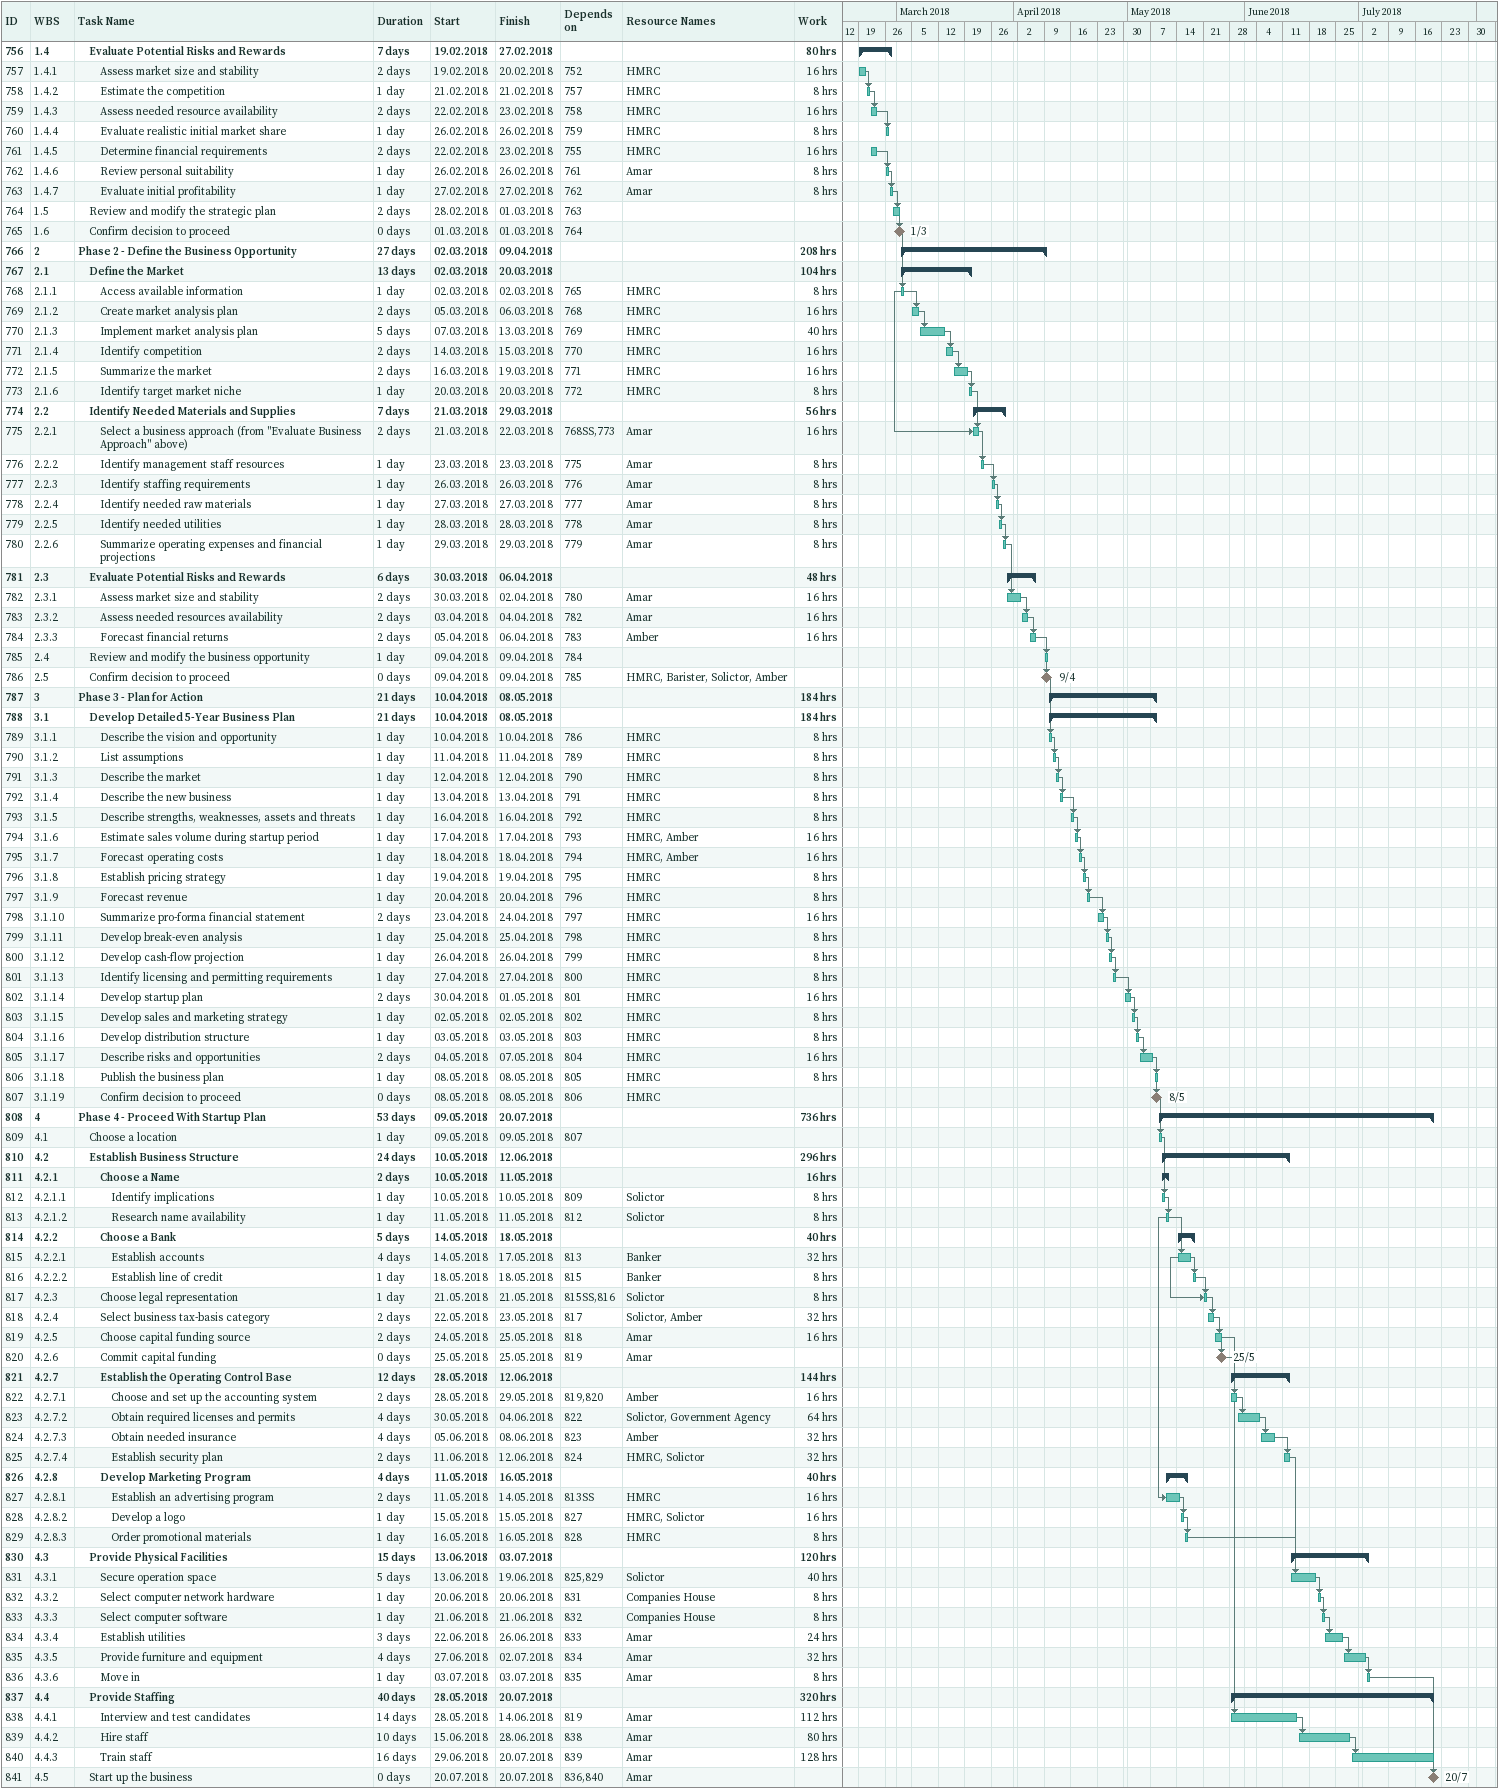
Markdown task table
| ID | WBS | Task | Duration | Start | Finish | Predecessors | Resources | Work (h) |
|---|---|---|---|---|---|---|---|---|
| 756 | 1.4 | **Evaluate Potential Risks and Rewards** | 7d | 2018-02-19 | 2018-02-27 |  |  | 80 |
| 757 | 1.4.1 | Assess market size and stability | 2d | 2018-02-19 | 2018-02-20 | 752 | HMRC | 16 |
| 758 | 1.4.2 | Estimate the competition | 1d | 2018-02-21 | 2018-02-21 | 757 | HMRC | 8 |
| 759 | 1.4.3 | Assess needed resource availability | 2d | 2018-02-22 | 2018-02-23 | 758 | HMRC | 16 |
| 760 | 1.4.4 | Evaluate realistic initial market share | 1d | 2018-02-26 | 2018-02-26 | 759 | HMRC | 8 |
| 761 | 1.4.5 | Determine financial requirements | 2d | 2018-02-22 | 2018-02-23 | 755 | HMRC | 16 |
| 762 | 1.4.6 | Review personal suitability | 1d | 2018-02-26 | 2018-02-26 | 761 | Amar | 8 |
| 763 | 1.4.7 | Evaluate initial profitability | 1d | 2018-02-27 | 2018-02-27 | 762 | Amar | 8 |
| 764 | 1.5 | Review and modify the strategic plan | 2d | 2018-02-28 | 2018-03-01 | 763 |  |  |
| 765 | 1.6 | Confirm decision to proceed | 0d | 2018-03-01 | 2018-03-01 | 764 |  |  |
| 766 | 2 | **Phase 2 - Define the Business Opportunity** | 27d | 2018-03-02 | 2018-04-09 |  |  | 208 |
| 767 | 2.1 | **Define the Market** | 13d | 2018-03-02 | 2018-03-20 |  |  | 104 |
| 768 | 2.1.1 | Access available information | 1d | 2018-03-02 | 2018-03-02 | 765 | HMRC | 8 |
| 769 | 2.1.2 | Create market analysis plan | 2d | 2018-03-05 | 2018-03-06 | 768 | HMRC | 16 |
| 770 | 2.1.3 | Implement market analysis plan | 5d | 2018-03-07 | 2018-03-13 | 769 | HMRC | 40 |
| 771 | 2.1.4 | Identify competition | 2d | 2018-03-14 | 2018-03-15 | 770 | HMRC | 16 |
| 772 | 2.1.5 | Summarize the market | 2d | 2018-03-16 | 2018-03-19 | 771 | HMRC | 16 |
| 773 | 2.1.6 | Identify target market niche | 1d | 2018-03-20 | 2018-03-20 | 772 | HMRC | 8 |
| 774 | 2.2 | **Identify Needed Materials and Supplies** | 7d | 2018-03-21 | 2018-03-29 |  |  | 56 |
| 775 | 2.2.1 | Select a business approach (from "Evaluate Business Approach" above) | 2d | 2018-03-21 | 2018-03-22 | 768SS, 773 | Amar | 16 |
| 776 | 2.2.2 | Identify management staff resources | 1d | 2018-03-23 | 2018-03-23 | 775 | Amar | 8 |
| 777 | 2.2.3 | Identify staffing requirements | 1d | 2018-03-26 | 2018-03-26 | 776 | Amar | 8 |
| 778 | 2.2.4 | Identify needed raw materials | 1d | 2018-03-27 | 2018-03-27 | 777 | Amar | 8 |
| 779 | 2.2.5 | Identify needed utilities | 1d | 2018-03-28 | 2018-03-28 | 778 | Amar | 8 |
| 780 | 2.2.6 | Summarize operating expenses and financial projections | 1d | 2018-03-29 | 2018-03-29 | 779 | Amar | 8 |
| 781 | 2.3 | **Evaluate Potential Risks and Rewards** | 6d | 2018-03-30 | 2018-04-06 |  |  | 48 |
| 782 | 2.3.1 | Assess market size and stability | 2d | 2018-03-30 | 2018-04-02 | 780 | Amar | 16 |
| 783 | 2.3.2 | Assess needed resources availability | 2d | 2018-04-03 | 2018-04-04 | 782 | Amar | 16 |
| 784 | 2.3.3 | Forecast financial returns | 2d | 2018-04-05 | 2018-04-06 | 783 | Amber | 16 |
| 785 | 2.4 | Review and modify the business opportunity | 1d | 2018-04-09 | 2018-04-09 | 784 |  |  |
| 786 | 2.5 | Confirm decision to proceed | 0d | 2018-04-09 | 2018-04-09 | 785 | HMRC, Barister, Solictor, Amber |  |
| 787 | 3 | **Phase 3 - Plan for Action** | 21d | 2018-04-10 | 2018-05-08 |  |  | 184 |
| 788 | 3.1 | **Develop Detailed 5-Year Business Plan** | 21d | 2018-04-10 | 2018-05-08 |  |  | 184 |
| 789 | 3.1.1 | Describe the vision and opportunity | 1d | 2018-04-10 | 2018-04-10 | 786 | HMRC | 8 |
| 790 | 3.1.2 | List assumptions | 1d | 2018-04-11 | 2018-04-11 | 789 | HMRC | 8 |
| 791 | 3.1.3 | Describe the market | 1d | 2018-04-12 | 2018-04-12 | 790 | HMRC | 8 |
| 792 | 3.1.4 | Describe the new business | 1d | 2018-04-13 | 2018-04-13 | 791 | HMRC | 8 |
| 793 | 3.1.5 | Describe strengths, weaknesses, assets and threats | 1d | 2018-04-16 | 2018-04-16 | 792 | HMRC | 8 |
| 794 | 3.1.6 | Estimate sales volume during startup period | 1d | 2018-04-17 | 2018-04-17 | 793 | HMRC, Amber | 16 |
| 795 | 3.1.7 | Forecast operating costs | 1d | 2018-04-18 | 2018-04-18 | 794 | HMRC, Amber | 16 |
| 796 | 3.1.8 | Establish pricing strategy | 1d | 2018-04-19 | 2018-04-19 | 795 | HMRC | 8 |
| 797 | 3.1.9 | Forecast revenue | 1d | 2018-04-20 | 2018-04-20 | 796 | HMRC | 8 |
| 798 | 3.1.10 | Summarize pro-forma financial statement | 2d | 2018-04-23 | 2018-04-24 | 797 | HMRC | 16 |
| 799 | 3.1.11 | Develop break-even analysis | 1d | 2018-04-25 | 2018-04-25 | 798 | HMRC | 8 |
| 800 | 3.1.12 | Develop cash-flow projection | 1d | 2018-04-26 | 2018-04-26 | 799 | HMRC | 8 |
| 801 | 3.1.13 | Identify licensing and permitting requirements | 1d | 2018-04-27 | 2018-04-27 | 800 | HMRC | 8 |
| 802 | 3.1.14 | Develop startup plan | 2d | 2018-04-30 | 2018-05-01 | 801 | HMRC | 16 |
| 803 | 3.1.15 | Develop sales and marketing strategy | 1d | 2018-05-02 | 2018-05-02 | 802 | HMRC | 8 |
| 804 | 3.1.16 | Develop distribution structure | 1d | 2018-05-03 | 2018-05-03 | 803 | HMRC | 8 |
| 805 | 3.1.17 | Describe risks and opportunities | 2d | 2018-05-04 | 2018-05-07 | 804 | HMRC | 16 |
| 806 | 3.1.18 | Publish the business plan | 1d | 2018-05-08 | 2018-05-08 | 805 | HMRC | 8 |
| 807 | 3.1.19 | Confirm decision to proceed | 0d | 2018-05-08 | 2018-05-08 | 806 | HMRC |  |
| 808 | 4 | **Phase 4 - Proceed With Startup Plan** | 53d | 2018-05-09 | 2018-07-20 |  |  | 736 |
| 809 | 4.1 | Choose a location | 1d | 2018-05-09 | 2018-05-09 | 807 |  |  |
| 810 | 4.2 | **Establish Business Structure** | 24d | 2018-05-10 | 2018-06-12 |  |  | 296 |
| 811 | 4.2.1 | **Choose a Name** | 2d | 2018-05-10 | 2018-05-11 |  |  | 16 |
| 812 | 4.2.1.1 | Identify implications | 1d | 2018-05-10 | 2018-05-10 | 809 | Solictor | 8 |
| 813 | 4.2.1.2 | Research name availability | 1d | 2018-05-11 | 2018-05-11 | 812 | Solictor | 8 |
| 814 | 4.2.2 | **Choose a Bank** | 5d | 2018-05-14 | 2018-05-18 |  |  | 40 |
| 815 | 4.2.2.1 | Establish accounts | 4d | 2018-05-14 | 2018-05-17 | 813 | Banker | 32 |
| 816 | 4.2.2.2 | Establish line of credit | 1d | 2018-05-18 | 2018-05-18 | 815 | Banker | 8 |
| 817 | 4.2.3 | Choose legal representation | 1d | 2018-05-21 | 2018-05-21 | 815SS, 816 | Solictor | 8 |
| 818 | 4.2.4 | Select business tax-basis category | 2d | 2018-05-22 | 2018-05-23 | 817 | Solictor, Amber | 32 |
| 819 | 4.2.5 | Choose capital funding source | 2d | 2018-05-24 | 2018-05-25 | 818 | Amar | 16 |
| 820 | 4.2.6 | Commit capital funding | 0d | 2018-05-25 | 2018-05-25 | 819 | Amar |  |
| 821 | 4.2.7 | **Establish the Operating Control Base** | 12d | 2018-05-28 | 2018-06-12 |  |  | 144 |
| 822 | 4.2.7.1 | Choose and set up the accounting system | 2d | 2018-05-28 | 2018-05-29 | 819, 820 | Amber | 16 |
| 823 | 4.2.7.2 | Obtain required licenses and permits | 4d | 2018-05-30 | 2018-06-04 | 822 | Solictor, Government Agency | 64 |
| 824 | 4.2.7.3 | Obtain needed insurance | 4d | 2018-06-05 | 2018-06-08 | 823 | Amber | 32 |
| 825 | 4.2.7.4 | Establish security plan | 2d | 2018-06-11 | 2018-06-12 | 824 | HMRC, Solictor | 32 |
| 826 | 4.2.8 | **Develop Marketing Program** | 4d | 2018-05-11 | 2018-05-16 |  |  | 40 |
| 827 | 4.2.8.1 | Establish an advertising program | 2d | 2018-05-11 | 2018-05-14 | 813SS | HMRC | 16 |
| 828 | 4.2.8.2 | Develop a logo | 1d | 2018-05-15 | 2018-05-15 | 827 | HMRC, Solictor | 16 |
| 829 | 4.2.8.3 | Order promotional materials | 1d | 2018-05-16 | 2018-05-16 | 828 | HMRC | 8 |
| 830 | 4.3 | **Provide Physical Facilities** | 15d | 2018-06-13 | 2018-07-03 |  |  | 120 |
| 831 | 4.3.1 | Secure operation space | 5d | 2018-06-13 | 2018-06-19 | 825, 829 | Solictor | 40 |
| 832 | 4.3.2 | Select computer network hardware | 1d | 2018-06-20 | 2018-06-20 | 831 | Companies House | 8 |
| 833 | 4.3.3 | Select computer software | 1d | 2018-06-21 | 2018-06-21 | 832 | Companies House | 8 |
| 834 | 4.3.4 | Establish utilities | 3d | 2018-06-22 | 2018-06-26 | 833 | Amar | 24 |
| 835 | 4.3.5 | Provide furniture and equipment | 4d | 2018-06-27 | 2018-07-02 | 834 | Amar | 32 |
| 836 | 4.3.6 | Move in | 1d | 2018-07-03 | 2018-07-03 | 835 | Amar | 8 |
| 837 | 4.4 | **Provide Staffing** | 40d | 2018-05-28 | 2018-07-20 |  |  | 320 |
| 838 | 4.4.1 | Interview and test candidates | 14d | 2018-05-28 | 2018-06-14 | 819 | Amar | 112 |
| 839 | 4.4.2 | Hire staff | 10d | 2018-06-15 | 2018-06-28 | 838 | Amar | 80 |
| 840 | 4.4.3 | Train staff | 16d | 2018-06-29 | 2018-07-20 | 839 | Amar | 128 |
| 841 | 4.5 | Start up the business | 0d | 2018-07-20 | 2018-07-20 | 836, 840 | Amar |  |
